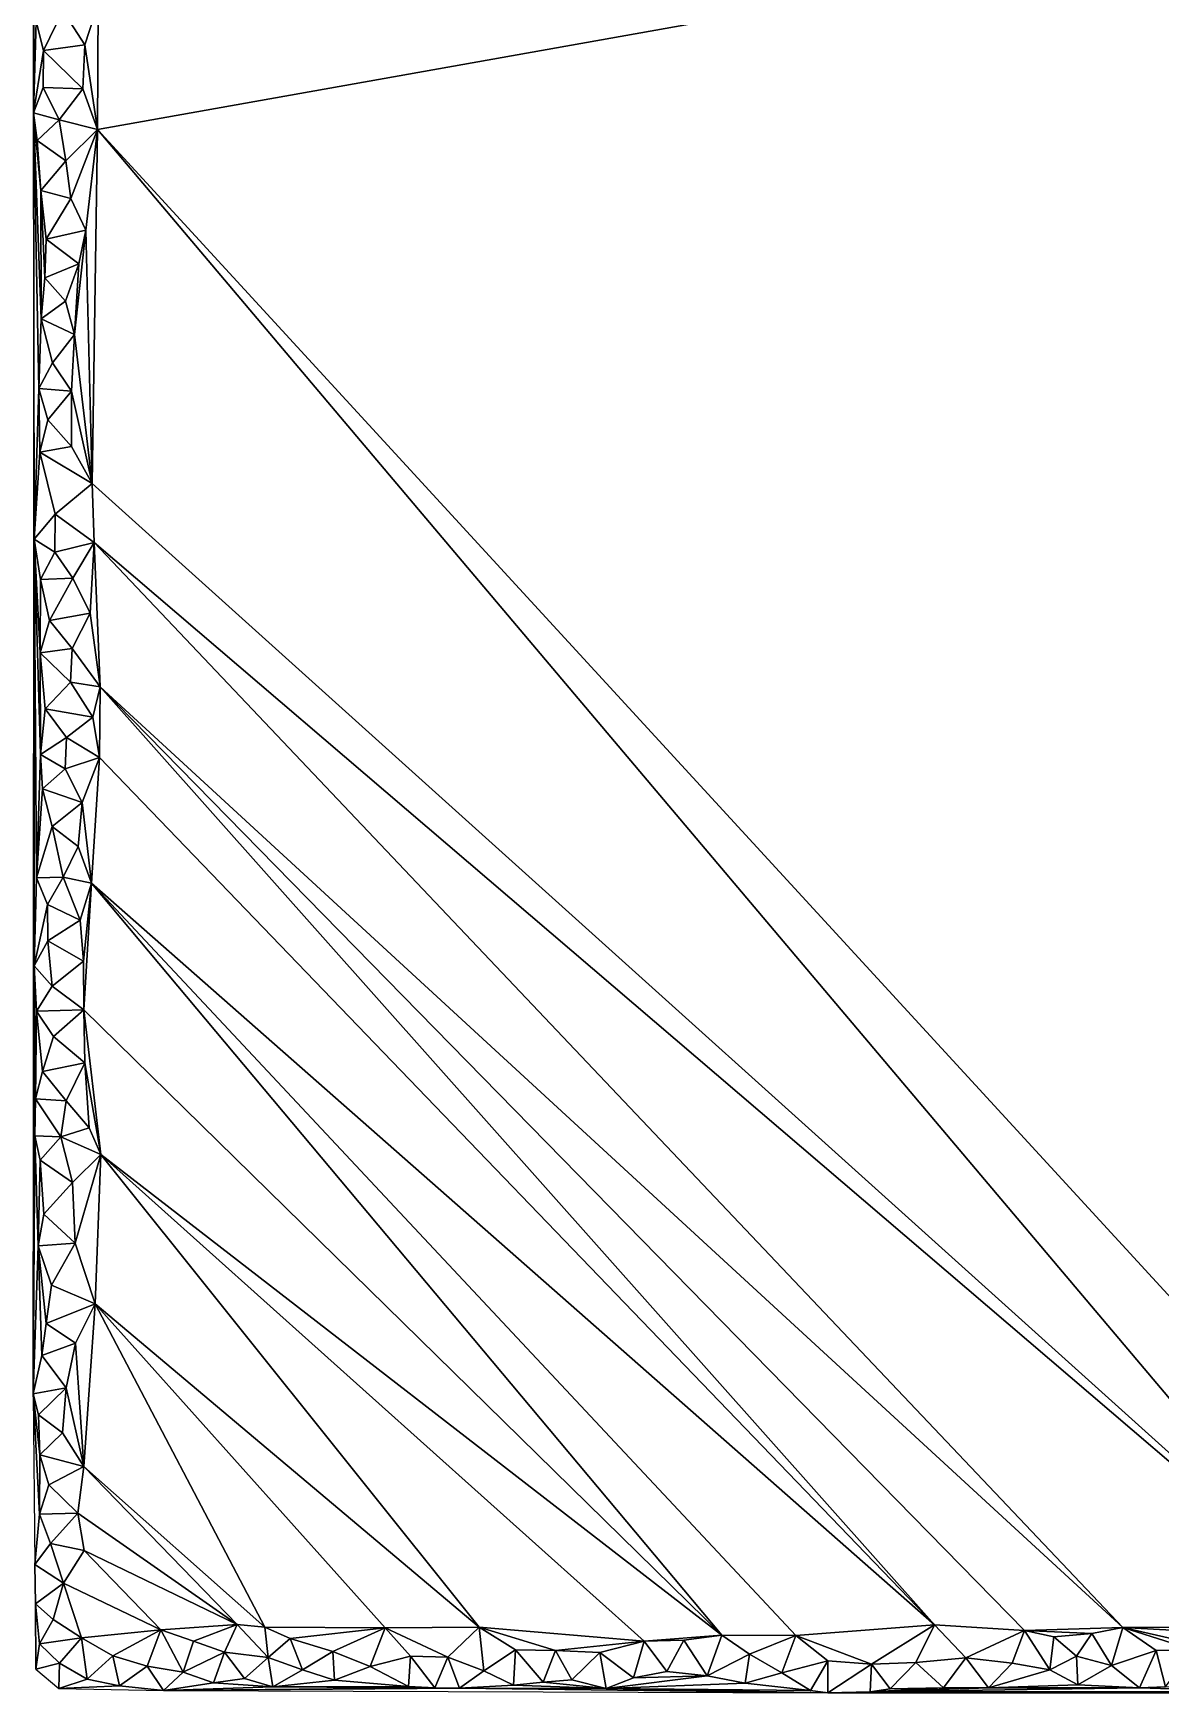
# Model space of a CAD drawing. Header units: metres. Extents: x 2.34 to 9.72, y -0.05 to 6.02.
# Drawn here: x 2.337 to 4.119, y -0.051 to 2.571 of the extents above; entities that cross this region are included whole.
import ezdxf

# ---------------------------------------------------------------- set-up
doc = ezdxf.new("R2010")
doc.units = ezdxf.units.M

msp = doc.modelspace()

# ---------------------------------------------------------------- linework, layer by layer
at = {"layer": '1019', "color": 19}
msp.add_3dface([(2.3841, 1.2374), (2.3592, 1.1939), (2.4112, 1.1695)], dxfattribs=at)
at = {"layer": '1020', "color": 20}
msp.add_3dface([(2.3382, 1.0974), (2.3669, 1.065), (2.3599, 1.1367)], dxfattribs=at)
at = {"layer": '1021', "color": 21}
msp.add_3dface([(2.3592, 1.1939), (2.3599, 1.1367), (2.4112, 1.1695)], dxfattribs=at)
at = {"layer": '1022', "color": 22}
msp.add_3dface([(2.3367, 0.4212), (2.3886, 0.4303), (2.3503, 0.4817)], dxfattribs=at)
at = {"layer": '1023', "color": 23}
msp.add_3dface([(2.3444, 0.655), (2.3503, 0.4817), (2.3572, 0.5322)], dxfattribs=at)
at = {"layer": '1024', "color": 24}
msp.add_3dface([(2.3392, 0.8285), (2.3475, 0.79), (2.3803, 0.827)], dxfattribs=at)
at = {"layer": '1025', "color": 25}
msp.add_3dface([(2.3444, 0.655), (2.3533, 0.7047), (2.3475, 0.79)], dxfattribs=at)
at = {"layer": '1026', "color": 26}
msp.add_3dface([(2.3382, 1.0974), (2.3419, 1.0253), (2.3669, 1.065)], dxfattribs=at)
at = {"layer": '1027', "color": 27}
msp.add_3dface([(2.3404, 0.8872), (2.3515, 0.9304), (2.3419, 1.0253)], dxfattribs=at)
at = {"layer": '1028', "color": 28}
msp.add_3dface([(2.3404, 0.8872), (2.3803, 0.827), (2.3889, 0.8838)], dxfattribs=at)
at = {"layer": '1029', "color": 29}
msp.add_3dface([(2.9714, -0.0435), (2.933, 0.0068), (2.9298, -0.0413)], dxfattribs=at)
at = {"layer": '1030', "color": 30}
msp.add_3dface([(2.9922, 0.0049), (2.8932, 0.0516), (2.933, 0.0068)], dxfattribs=at)
at = {"layer": '1031', "color": 31}
msp.add_3dface([(2.5424, -0.0477), (2.6219, -0.0357), (2.5736, -0.0187)], dxfattribs=at)
at = {"layer": '1032', "color": 32}
msp.add_3dface([(2.7155, -0.0416), (2.6707, -0.0286), (2.6219, -0.0357)], dxfattribs=at)
at = {"layer": '1033', "color": 33}
msp.add_3dface([(2.7155, -0.0416), (2.9298, -0.0413), (2.8127, -0.0313)], dxfattribs=at)
at = {"layer": '1034', "color": 34}
msp.add_3dface([(3.1882, -0.0309), (3.2322, 0.0124), (3.1622, 0.0158)], dxfattribs=at)
at = {"layer": '1035', "color": 35}
msp.add_3dface([(3.099, 0.0168), (3.1622, 0.0158), (3.0413, 0.0526)], dxfattribs=at)
at = {"layer": '1036', "color": 36}
msp.add_3dface([(2.9922, 0.0049), (3.0413, 0.0526), (2.8932, 0.0516)], dxfattribs=at)
at = {"layer": '1037', "color": 37}
msp.add_3dface([(3.2322, 0.0124), (3.3023, 0.0303), (3.1622, 0.0158)], dxfattribs=at)
at = {"layer": '1038', "color": 38}
msp.add_3dface([(3.3381, -0.0174), (3.3652, 0.0319), (3.3023, 0.0303)], dxfattribs=at)
at = {"layer": '1039', "color": 39}
msp.add_3dface([(2.4161, 1.1047), (2.4112, 1.1695), (2.3599, 1.1367)], dxfattribs=at)
at = {"layer": '1040', "color": 40}
msp.add_3dface([(2.4168, 1.0275), (2.3669, 1.065), (2.3419, 1.0253)], dxfattribs=at)
at = {"layer": '1041', "color": 41}
msp.add_3dface([(2.4161, 1.1047), (2.3599, 1.1367), (2.3669, 1.065)], dxfattribs=at)
at = {"layer": '1042', "color": 42}
msp.add_3dface([(2.4435, 0.7989), (3.0413, 0.0526), (3.3023, 0.0303)], dxfattribs=at)
at = {"layer": '1043', "color": 43}
msp.add_3dface([(2.4168, 1.0275), (2.369, 0.9855), (2.4184, 0.9437)], dxfattribs=at)
at = {"layer": '1044', "color": 44}
msp.add_3dface([(2.4435, 0.7989), (2.4184, 0.9437), (2.4253, 0.8413)], dxfattribs=at)
at = {"layer": '108', "color": 108}
msp.add_3dface([(2.4385, 2.4184), (2.4393, 2.6169), (2.4181, 2.552)], dxfattribs=at)
at = {"layer": '1085', "color": 85}
msp.add_3dface([(2.3367, 0.4212), (2.3449, 0.3879), (2.3886, 0.4303)], dxfattribs=at)
at = {"layer": '1086', "color": 86}
msp.add_3dface([(2.3503, 0.4817), (2.3886, 0.4303), (2.4034, 0.5012)], dxfattribs=at)
at = {"layer": '1087', "color": 87}
msp.add_3dface([(2.3444, 0.655), (2.3572, 0.5322), (2.3658, 0.5928)], dxfattribs=at)
at = {"layer": '1088', "color": 88}
msp.add_3dface([(2.3503, 0.4817), (2.4034, 0.5012), (2.3572, 0.5322)], dxfattribs=at)
at = {"layer": '1089', "color": 89}
msp.add_3dface([(2.3475, 0.79), (2.3988, 0.7551), (2.3803, 0.827)], dxfattribs=at)
at = {"layer": '1090', "color": 90}
msp.add_3dface([(2.3444, 0.655), (2.4032, 0.6588), (2.3533, 0.7047)], dxfattribs=at)
at = {"layer": '1091', "color": 91}
msp.add_3dface([(2.3475, 0.79), (2.3533, 0.7047), (2.3988, 0.7551)], dxfattribs=at)
at = {"layer": '1092', "color": 92}
msp.add_3dface([(2.3404, 0.8872), (2.3889, 0.8838), (2.3515, 0.9304)], dxfattribs=at)
at = {"layer": '1093', "color": 93}
msp.add_3dface([(2.3419, 1.0253), (2.3515, 0.9304), (2.369, 0.9855)], dxfattribs=at)
at = {"layer": '1094', "color": 94}
msp.add_3dface([(2.3803, 0.827), (2.4253, 0.8413), (2.3889, 0.8838)], dxfattribs=at)
at = {"layer": '1095', "color": 95}
msp.add_3dface([(2.933, 0.0068), (2.8694, -0.0099), (2.9298, -0.0413)], dxfattribs=at)
at = {"layer": '1096', "color": 96}
msp.add_3dface([(2.933, 0.0068), (2.8932, 0.0516), (2.8694, -0.0099)], dxfattribs=at)
at = {"layer": '1097', "color": 97}
msp.add_3dface([(2.5424, -0.0477), (2.5736, -0.0187), (2.5167, -0.0091)], dxfattribs=at)
at = {"layer": '1098', "color": 98}
msp.add_3dface([(2.6219, -0.0357), (2.639, 0.013), (2.5736, -0.0187)], dxfattribs=at)
at = {"layer": '1099', "color": 99}
msp.add_3dface([(2.7155, -0.0416), (2.7083, 0.0045), (2.6707, -0.0286)], dxfattribs=at)
at = {"layer": '110', "color": 110}
msp.add_3dface([(2.4385, 2.4184), (2.43, 1.8592), (4.4366, 0.0542)], dxfattribs=at)
at = {"layer": '1100', "color": 100}
msp.add_3dface([(2.6219, -0.0357), (2.6707, -0.0286), (2.639, 0.013)], dxfattribs=at)
at = {"layer": '1101', "color": 101}
msp.add_3dface([(2.7155, -0.0416), (2.8127, -0.0313), (2.7621, -0.0148)], dxfattribs=at)
at = {"layer": '1102', "color": 102}
msp.add_3dface([(2.9298, -0.0413), (2.8694, -0.0099), (2.8127, -0.0313)], dxfattribs=at)
at = {"layer": '1103', "color": 103}
msp.add_3dface([(3.1622, 0.0158), (3.3023, 0.0303), (3.0413, 0.0526)], dxfattribs=at)
at = {"layer": '1104', "color": 104}
msp.add_3dface([(3.0413, 0.0526), (2.4346, 0.5631), (2.8932, 0.0516)], dxfattribs=at)
at = {"layer": '1105', "color": 105}
msp.add_3dface([(2.4168, 1.0275), (2.3419, 1.0253), (2.369, 0.9855)], dxfattribs=at)
at = {"layer": '1106', "color": 106}
msp.add_3dface([(2.4435, 0.7989), (2.4346, 0.5631), (3.0413, 0.0526)], dxfattribs=at)
at = {"layer": '1107', "color": 107}
msp.add_3dface([(2.4184, 0.9437), (2.369, 0.9855), (2.3515, 0.9304)], dxfattribs=at)
at = {"layer": '1108', "color": 108}
msp.add_3dface([(2.4435, 0.7989), (2.4253, 0.8413), (2.3803, 0.827)], dxfattribs=at)
at = {"layer": '1109', "color": 109}
msp.add_3dface([(2.4184, 0.9437), (2.3889, 0.8838), (2.4253, 0.8413)], dxfattribs=at)
at = {"layer": '1148', "color": 148}
msp.add_3dface([(2.3367, 0.4212), (2.3473, 0.3245), (2.3449, 0.3879)], dxfattribs=at)
at = {"layer": '1149', "color": 149}
msp.add_3dface([(2.3886, 0.4303), (2.3449, 0.3879), (2.383, 0.3594)], dxfattribs=at)
at = {"layer": '1150', "color": 150}
msp.add_3dface([(2.3886, 0.4303), (2.4168, 0.3064), (2.4034, 0.5012)], dxfattribs=at)
at = {"layer": '1151', "color": 151}
msp.add_3dface([(2.3444, 0.655), (2.3658, 0.5928), (2.4032, 0.6588)], dxfattribs=at)
at = {"layer": '1152', "color": 152}
msp.add_3dface([(2.3572, 0.5322), (2.4346, 0.5631), (2.3658, 0.5928)], dxfattribs=at)
at = {"layer": '1153', "color": 153}
msp.add_3dface([(2.3572, 0.5322), (2.4034, 0.5012), (2.4346, 0.5631)], dxfattribs=at)
at = {"layer": '1154', "color": 154}
msp.add_3dface([(2.3803, 0.827), (2.3988, 0.7551), (2.4435, 0.7989)], dxfattribs=at)
at = {"layer": '1155', "color": 155}
msp.add_3dface([(2.3533, 0.7047), (2.4032, 0.6588), (2.3988, 0.7551)], dxfattribs=at)
at = {"layer": '1156', "color": 156}
msp.add_3dface([(2.3515, 0.9304), (2.3889, 0.8838), (2.4184, 0.9437)], dxfattribs=at)
at = {"layer": '1157', "color": 157}
msp.add_3dface([(2.8932, 0.0516), (2.8104, 0.0139), (2.8694, -0.0099)], dxfattribs=at)
at = {"layer": '1158', "color": 158}
msp.add_3dface([(2.5424, -0.0477), (2.5167, -0.0091), (2.4729, -0.0403)], dxfattribs=at)
at = {"layer": '1159', "color": 159}
msp.add_3dface([(2.5736, -0.0187), (2.5382, 0.0482), (2.5167, -0.0091)], dxfattribs=at)
at = {"layer": '1160', "color": 160}
msp.add_3dface([(2.5736, -0.0187), (2.639, 0.013), (2.5901, 0.0301)], dxfattribs=at)
at = {"layer": '1161', "color": 161}
msp.add_3dface([(2.7155, -0.0416), (2.7621, -0.0148), (2.7083, 0.0045)], dxfattribs=at)
at = {"layer": '1162', "color": 162}
msp.add_3dface([(2.6707, -0.0286), (2.7083, 0.0045), (2.639, 0.013)], dxfattribs=at)
at = {"layer": '1163', "color": 163}
msp.add_3dface([(2.8127, -0.0313), (2.8104, 0.0139), (2.7621, -0.0148)], dxfattribs=at)
at = {"layer": '1164', "color": 164}
msp.add_3dface([(2.8127, -0.0313), (2.8694, -0.0099), (2.8104, 0.0139)], dxfattribs=at)
at = {"layer": '1165', "color": 165}
msp.add_3dface([(2.8932, 0.0516), (2.4346, 0.5631), (2.7027, 0.0525)], dxfattribs=at)
at = {"layer": '1166', "color": 166}
msp.add_3dface([(2.4435, 0.7989), (2.4032, 0.6588), (2.4346, 0.5631)], dxfattribs=at)
at = {"layer": '1186', "color": 186}
msp.add_3dface([(2.3384, 3.9743), (2.3382, 4.4686), (2.3374, 2.4449)], dxfattribs=at)
at = {"layer": '1212', "color": 212}
msp.add_3dface([(2.3367, 0.4212), (2.3465, 0.2307), (2.3473, 0.3245)], dxfattribs=at)
at = {"layer": '1213', "color": 213}
msp.add_3dface([(2.3449, 0.3879), (2.3473, 0.3245), (2.383, 0.3594)], dxfattribs=at)
at = {"layer": '1214', "color": 214}
msp.add_3dface([(2.3886, 0.4303), (2.383, 0.3594), (2.4168, 0.3064)], dxfattribs=at)
at = {"layer": '1215', "color": 215}
msp.add_3dface([(2.4034, 0.5012), (2.4168, 0.3064), (2.4346, 0.5631)], dxfattribs=at)
at = {"layer": '1216', "color": 216}
msp.add_3dface([(2.3658, 0.5928), (2.4346, 0.5631), (2.4032, 0.6588)], dxfattribs=at)
at = {"layer": '1217', "color": 217}
msp.add_3dface([(2.3988, 0.7551), (2.4032, 0.6588), (2.4435, 0.7989)], dxfattribs=at)
at = {"layer": '1218', "color": 218}
msp.add_3dface([(2.8932, 0.0516), (2.7429, 0.0344), (2.8104, 0.0139)], dxfattribs=at)
at = {"layer": '1219', "color": 219}
msp.add_3dface([(2.5424, -0.0477), (2.4729, -0.0403), (2.377, -0.0446)], dxfattribs=at)
at = {"layer": '1220', "color": 220}
msp.add_3dface([(2.5167, -0.0091), (2.4626, 0.0072), (2.4729, -0.0403)], dxfattribs=at)
at = {"layer": '1221', "color": 221}
msp.add_3dface([(2.5736, -0.0187), (2.5901, 0.0301), (2.5382, 0.0482)], dxfattribs=at)
at = {"layer": '1222', "color": 222}
msp.add_3dface([(2.5167, -0.0091), (2.5382, 0.0482), (2.4626, 0.0072)], dxfattribs=at)
at = {"layer": '1223', "color": 223}
msp.add_3dface([(2.639, 0.013), (2.6589, 0.0565), (2.5901, 0.0301)], dxfattribs=at)
at = {"layer": '1224', "color": 224}
msp.add_3dface([(2.7083, 0.0045), (2.7621, -0.0148), (2.7429, 0.0344)], dxfattribs=at)
at = {"layer": '1225', "color": 225}
msp.add_3dface([(2.7083, 0.0045), (2.6589, 0.0565), (2.639, 0.013)], dxfattribs=at)
at = {"layer": '1226', "color": 226}
msp.add_3dface([(2.7621, -0.0148), (2.8104, 0.0139), (2.7429, 0.0344)], dxfattribs=at)
at = {"layer": '1227', "color": 227}
msp.add_3dface([(2.8932, 0.0516), (2.7027, 0.0525), (2.7429, 0.0344)], dxfattribs=at)
at = {"layer": '1228', "color": 228}
msp.add_3dface([(2.4346, 0.5631), (2.4168, 0.3064), (2.7027, 0.0525)], dxfattribs=at)
at = {"layer": '1286', "color": 36}
msp.add_3dface([(2.3367, 0.4212), (2.3392, 0.1512), (2.3465, 0.2307)], dxfattribs=at)
at = {"layer": '1287', "color": 37}
msp.add_3dface([(2.3473, 0.3245), (2.3465, 0.2307), (2.3616, 0.277)], dxfattribs=at)
at = {"layer": '1288', "color": 38}
msp.add_3dface([(2.3473, 0.3245), (2.4168, 0.3064), (2.383, 0.3594)], dxfattribs=at)
at = {"layer": '1289', "color": 39}
msp.add_3dface([(2.4729, -0.0403), (2.4222, -0.0295), (2.377, -0.0446)], dxfattribs=at)
at = {"layer": '1290', "color": 40}
msp.add_3dface([(2.4729, -0.0403), (2.4626, 0.0072), (2.4222, -0.0295)], dxfattribs=at)
at = {"layer": '1291', "color": 41}
msp.add_3dface([(2.5382, 0.0482), (2.5901, 0.0301), (2.6589, 0.0565)], dxfattribs=at)
at = {"layer": '1292', "color": 42}
msp.add_3dface([(2.5382, 0.0482), (2.4129, 0.0356), (2.4626, 0.0072)], dxfattribs=at)
at = {"layer": '1293', "color": 43}
msp.add_3dface([(2.7083, 0.0045), (2.7429, 0.0344), (2.7027, 0.0525)], dxfattribs=at)
at = {"layer": '1294', "color": 44}
msp.add_3dface([(2.7083, 0.0045), (2.7027, 0.0525), (2.6589, 0.0565)], dxfattribs=at)
at = {"layer": '1295', "color": 45}
msp.add_3dface([(2.7027, 0.0525), (2.4168, 0.3064), (2.6589, 0.0565)], dxfattribs=at)
at = {"layer": '1367', "color": 117}
msp.add_3dface([(2.3465, 0.2307), (2.3392, 0.1512), (2.3643, 0.1847)], dxfattribs=at)
at = {"layer": '1368', "color": 118}
msp.add_3dface([(2.3473, 0.3245), (2.3616, 0.277), (2.4168, 0.3064)], dxfattribs=at)
at = {"layer": '1369', "color": 119}
msp.add_3dface([(2.3465, 0.2307), (2.4073, 0.2325), (2.3616, 0.277)], dxfattribs=at)
at = {"layer": '1370', "color": 120}
msp.add_3dface([(2.377, -0.0446), (2.4222, -0.0295), (2.3785, -0.0046)], dxfattribs=at)
at = {"layer": '1371', "color": 121}
msp.add_3dface([(2.4626, 0.0072), (2.4129, 0.0356), (2.4222, -0.0295)], dxfattribs=at)
at = {"layer": '1372', "color": 122}
msp.add_3dface([(2.5382, 0.0482), (2.6589, 0.0565), (2.4172, 0.1733)], dxfattribs=at)
at = {"layer": '1373', "color": 123}
msp.add_3dface([(2.5382, 0.0482), (2.3848, 0.1219), (2.4129, 0.0356)], dxfattribs=at)
at = {"layer": '1374', "color": 124}
msp.add_3dface([(2.4168, 0.3064), (2.4073, 0.2325), (2.6589, 0.0565)], dxfattribs=at)
at = {"layer": '144', "color": 144}
msp.add_3dface([(2.4385, 2.4184), (2.4181, 2.552), (2.4151, 2.4826)], dxfattribs=at)
at = {"layer": '145', "color": 145}
msp.add_3dface([(2.4393, 2.6169), (2.3837, 2.6059), (2.4181, 2.552)], dxfattribs=at)
at = {"layer": '1453', "color": 203}
msp.add_3dface([(2.3465, 0.2307), (2.3643, 0.1847), (2.4073, 0.2325)], dxfattribs=at)
at = {"layer": '1454', "color": 204}
msp.add_3dface([(2.3392, 0.1512), (2.3848, 0.1219), (2.3643, 0.1847)], dxfattribs=at)
at = {"layer": '1455', "color": 205}
msp.add_3dface([(2.3616, 0.277), (2.4073, 0.2325), (2.4168, 0.3064)], dxfattribs=at)
at = {"layer": '1456', "color": 206}
msp.add_3dface([(2.377, -0.0446), (2.3785, -0.0046), (2.341, -0.0138)], dxfattribs=at)
at = {"layer": '1457', "color": 207}
msp.add_3dface([(2.4222, -0.0295), (2.4129, 0.0356), (2.3785, -0.0046)], dxfattribs=at)
at = {"layer": '1458', "color": 208}
msp.add_3dface([(2.5382, 0.0482), (2.4172, 0.1733), (2.3848, 0.1219)], dxfattribs=at)
at = {"layer": '1459', "color": 209}
msp.add_3dface([(2.6589, 0.0565), (2.4073, 0.2325), (2.4172, 0.1733)], dxfattribs=at)
at = {"layer": '1460', "color": 210}
msp.add_3dface([(2.4129, 0.0356), (2.3848, 0.1219), (2.3685, 0.0643)], dxfattribs=at)
at = {"layer": '148', "color": 148}
msp.add_3dface([(2.4385, 2.4184), (2.42, 2.2594), (2.43, 1.8592)], dxfattribs=at)
at = {"layer": '149', "color": 149}
msp.add_3dface([(4.4366, 0.0542), (2.43, 1.8592), (2.4331, 1.7662)], dxfattribs=at)
at = {"layer": '1535', "color": 35}
msp.add_3dface([(2.3643, 0.1847), (2.4172, 0.1733), (2.4073, 0.2325)], dxfattribs=at)
at = {"layer": '1536', "color": 36}
msp.add_3dface([(2.3392, 0.1512), (2.3402, 0.0893), (2.3848, 0.1219)], dxfattribs=at)
at = {"layer": '1537', "color": 37}
msp.add_3dface([(2.3643, 0.1847), (2.3848, 0.1219), (2.4172, 0.1733)], dxfattribs=at)
at = {"layer": '1538', "color": 38}
msp.add_3dface([(2.3785, -0.0046), (2.3465, 0.026), (2.341, -0.0138)], dxfattribs=at)
at = {"layer": '1539', "color": 39}
msp.add_3dface([(2.3785, -0.0046), (2.4129, 0.0356), (2.3465, 0.026)], dxfattribs=at)
at = {"layer": '1540', "color": 40}
msp.add_3dface([(2.4129, 0.0356), (2.3685, 0.0643), (2.3465, 0.026)], dxfattribs=at)
at = {"layer": '1541', "color": 41}
msp.add_3dface([(2.3848, 0.1219), (2.3402, 0.0893), (2.3685, 0.0643)], dxfattribs=at)
at = {"layer": '1608', "color": 108}
msp.add_3dface([(2.341, -0.0138), (2.3465, 0.026), (2.3402, 0.0893)], dxfattribs=at)
at = {"layer": '1609', "color": 109}
msp.add_3dface([(2.3685, 0.0643), (2.3402, 0.0893), (2.3465, 0.026)], dxfattribs=at)
at = {"layer": '161', "color": 161}
msp.add_3dface([(7.0339, -0.0513), (4.2843, -0.0496), (3.5926, -0.0513)], dxfattribs=at)
at = {"layer": '1668', "color": 168}
msp.add_3dface([(2.341, -0.0138), (2.3402, 0.0893), (2.3392, 0.1512)], dxfattribs=at)
at = {"layer": '189', "color": 189}
msp.add_3dface([(2.4385, 2.4184), (2.4151, 2.4826), (2.3777, 2.4337)], dxfattribs=at)
at = {"layer": '190', "color": 190}
msp.add_3dface([(2.4181, 2.552), (2.3532, 2.5434), (2.4151, 2.4826)], dxfattribs=at)
at = {"layer": '192', "color": 192}
msp.add_3dface([(2.4181, 2.552), (2.3837, 2.6059), (2.3532, 2.5434)], dxfattribs=at)
at = {"layer": '197', "color": 197}
msp.add_3dface([(2.4385, 2.4184), (2.3961, 2.3093), (2.42, 2.2594)], dxfattribs=at)
at = {"layer": '198', "color": 198}
msp.add_3dface([(2.43, 1.8592), (2.42, 2.2594), (2.4019, 2.0947)], dxfattribs=at)
at = {"layer": '199', "color": 199}
msp.add_3dface([(4.4366, 0.0542), (2.4331, 1.7662), (4.0589, 0.052)], dxfattribs=at)
at = {"layer": '200', "color": 200}
msp.add_3dface([(2.43, 1.8592), (2.3713, 1.8108), (2.4331, 1.7662)], dxfattribs=at)
at = {"layer": '207', "color": 207}
msp.add_3dface([(4.2843, -0.0496), (3.6597, -0.0499), (3.5926, -0.0513)], dxfattribs=at)
at = {"layer": '246', "color": 246}
msp.add_3dface([(2.4385, 2.4184), (2.3777, 2.4337), (2.3884, 2.3687)], dxfattribs=at)
at = {"layer": '247', "color": 247}
msp.add_3dface([(2.4151, 2.4826), (2.3526, 2.4849), (2.3777, 2.4337)], dxfattribs=at)
at = {"layer": '248', "color": 248}
msp.add_3dface([(2.4151, 2.4826), (2.3532, 2.5434), (2.3526, 2.4849)], dxfattribs=at)
at = {"layer": '250', "color": 0}
msp.add_3dface([(2.3837, 2.6059), (2.3412, 2.5891), (2.3532, 2.5434)], dxfattribs=at)
at = {"layer": '256', "color": 6}
msp.add_3dface([(2.4385, 2.4184), (2.3884, 2.3687), (2.3961, 2.3093)], dxfattribs=at)
at = {"layer": '257', "color": 7}
msp.add_3dface([(2.42, 2.2594), (2.3961, 2.3093), (2.3574, 2.245)], dxfattribs=at)
at = {"layer": '258', "color": 8}
msp.add_3dface([(2.43, 1.8592), (2.4019, 2.0947), (2.3975, 2.005)], dxfattribs=at)
at = {"layer": '259', "color": 9}
msp.add_3dface([(2.42, 2.2594), (2.4088, 2.206), (2.4019, 2.0947)], dxfattribs=at)
at = {"layer": '260', "color": 10}
msp.add_3dface([(4.4366, 0.0542), (4.0589, 0.052), (4.3403, 0.0365)], dxfattribs=at)
at = {"layer": '261', "color": 11}
msp.add_3dface([(2.4331, 1.7662), (2.4427, 1.5379), (4.0589, 0.052)], dxfattribs=at)
at = {"layer": '262', "color": 12}
msp.add_3dface([(2.43, 1.8592), (2.347, 1.9088), (2.3713, 1.8108)], dxfattribs=at)
at = {"layer": '263', "color": 13}
msp.add_3dface([(2.4331, 1.7662), (2.3713, 1.8108), (2.3709, 1.7505)], dxfattribs=at)
at = {"layer": '267', "color": 17}
msp.add_3dface([(4.2843, -0.0496), (4.085, -0.0436), (3.6597, -0.0499)], dxfattribs=at)
at = {"layer": '268', "color": 18}
msp.add_3dface([(3.5926, -0.0513), (3.6597, -0.0499), (3.6614, -0.0063)], dxfattribs=at)
at = {"layer": '322', "color": 72}
msp.add_3dface([(2.3777, 2.4337), (2.3432, 2.4008), (2.3884, 2.3687)], dxfattribs=at)
at = {"layer": '323', "color": 73}
msp.add_3dface([(2.3777, 2.4337), (2.3526, 2.4849), (2.3374, 2.4449)], dxfattribs=at)
at = {"layer": '324', "color": 74}
msp.add_3dface([(2.3532, 2.5434), (2.3374, 2.4449), (2.3526, 2.4849)], dxfattribs=at)
at = {"layer": '326', "color": 76}
msp.add_3dface([(2.3532, 2.5434), (2.3412, 2.5891), (2.3374, 2.4449)], dxfattribs=at)
at = {"layer": '333', "color": 83}
msp.add_3dface([(2.3961, 2.3093), (2.3884, 2.3687), (2.3488, 2.3222)], dxfattribs=at)
at = {"layer": '334', "color": 84}
msp.add_3dface([(2.42, 2.2594), (2.3574, 2.245), (2.4088, 2.206)], dxfattribs=at)
at = {"layer": '335', "color": 85}
msp.add_3dface([(2.3961, 2.3093), (2.3488, 2.3222), (2.3574, 2.245)], dxfattribs=at)
at = {"layer": '336', "color": 86}
msp.add_3dface([(2.43, 1.8592), (2.3975, 2.005), (2.3971, 1.9176)], dxfattribs=at)
at = {"layer": '337', "color": 87}
msp.add_3dface([(2.4019, 2.0947), (2.367, 2.05), (2.3975, 2.005)], dxfattribs=at)
at = {"layer": '338', "color": 88}
msp.add_3dface([(2.4019, 2.0947), (2.4088, 2.206), (2.3879, 2.1474)], dxfattribs=at)
at = {"layer": '339', "color": 89}
msp.add_3dface([(4.0589, 0.052), (4.2186, 0.0157), (4.3403, 0.0365)], dxfattribs=at)
at = {"layer": '340', "color": 90}
msp.add_3dface([(2.4331, 1.7662), (2.4266, 1.6541), (2.4427, 1.5379)], dxfattribs=at)
at = {"layer": '341', "color": 91}
msp.add_3dface([(4.0589, 0.052), (2.4427, 1.5379), (3.9035, 0.0469)], dxfattribs=at)
at = {"layer": '342', "color": 92}
msp.add_3dface([(2.43, 1.8592), (2.3971, 1.9176), (2.347, 1.9088)], dxfattribs=at)
at = {"layer": '343', "color": 93}
msp.add_3dface([(2.3713, 1.8108), (2.347, 1.9088), (2.3385, 1.7713)], dxfattribs=at)
at = {"layer": '344', "color": 94}
msp.add_3dface([(2.4331, 1.7662), (2.3709, 1.7505), (2.3994, 1.7094)], dxfattribs=at)
at = {"layer": '345', "color": 95}
msp.add_3dface([(2.3713, 1.8108), (2.3385, 1.7713), (2.3709, 1.7505)], dxfattribs=at)
at = {"layer": '349', "color": 99}
msp.add_3dface([(4.2843, -0.0496), (4.1261, -0.0418), (4.085, -0.0436)], dxfattribs=at)
at = {"layer": '350', "color": 100}
msp.add_3dface([(3.6597, -0.0499), (4.085, -0.0436), (3.8464, -0.0435)], dxfattribs=at)
at = {"layer": '351', "color": 101}
msp.add_3dface([(3.5926, -0.0513), (3.6614, -0.0063), (3.5928, -0.0008)], dxfattribs=at)
at = {"layer": '352', "color": 102}
msp.add_3dface([(3.6597, -0.0499), (3.691, -0.0449), (3.6614, -0.0063)], dxfattribs=at)
at = {"layer": '403', "color": 153}
msp.add_3dface([(2.3777, 2.4337), (2.3374, 2.4449), (2.3432, 2.4008)], dxfattribs=at)
at = {"layer": '404', "color": 154}
msp.add_3dface([(2.3884, 2.3687), (2.3432, 2.4008), (2.3488, 2.3222)], dxfattribs=at)
at = {"layer": '406', "color": 156}
msp.add_3dface([(2.3412, 2.5891), (2.3396, 2.9128), (2.3374, 2.4449)], dxfattribs=at)
at = {"layer": '412', "color": 162}
msp.add_3dface([(2.3574, 2.245), (2.3552, 2.1841), (2.4088, 2.206)], dxfattribs=at)
at = {"layer": '413', "color": 163}
msp.add_3dface([(2.3574, 2.245), (2.3488, 2.3222), (2.3552, 2.1841)], dxfattribs=at)
at = {"layer": '414', "color": 164}
msp.add_3dface([(2.3975, 2.005), (2.3596, 1.9597), (2.3971, 1.9176)], dxfattribs=at)
at = {"layer": '415', "color": 165}
msp.add_3dface([(2.4019, 2.0947), (2.3493, 2.1195), (2.367, 2.05)], dxfattribs=at)
at = {"layer": '416', "color": 166}
msp.add_3dface([(2.3975, 2.005), (2.367, 2.05), (2.3457, 2.0092)], dxfattribs=at)
at = {"layer": '417', "color": 167}
msp.add_3dface([(2.4019, 2.0947), (2.3879, 2.1474), (2.3493, 2.1195)], dxfattribs=at)
at = {"layer": '418', "color": 168}
msp.add_3dface([(2.4088, 2.206), (2.3552, 2.1841), (2.3879, 2.1474)], dxfattribs=at)
at = {"layer": '419', "color": 169}
msp.add_3dface([(4.0589, 0.052), (4.1698, 0.0164), (4.2186, 0.0157)], dxfattribs=at)
at = {"layer": '421', "color": 171}
msp.add_3dface([(2.4331, 1.7662), (2.3994, 1.7094), (2.4266, 1.6541)], dxfattribs=at)
at = {"layer": '422', "color": 172}
msp.add_3dface([(2.4427, 1.5379), (2.4266, 1.6541), (2.3982, 1.5985)], dxfattribs=at)
at = {"layer": '423', "color": 173}
msp.add_3dface([(4.0589, 0.052), (3.9035, 0.0469), (4.0099, 0.0422)], dxfattribs=at)
at = {"layer": '424', "color": 174}
msp.add_3dface([(2.4427, 1.5379), (3.7614, 0.0561), (3.9035, 0.0469)], dxfattribs=at)
at = {"layer": '425', "color": 175}
msp.add_3dface([(2.347, 1.9088), (2.3971, 1.9176), (2.3596, 1.9597)], dxfattribs=at)
at = {"layer": '426', "color": 176}
msp.add_3dface([(2.347, 1.9088), (2.3457, 2.0092), (2.3385, 1.7713)], dxfattribs=at)
at = {"layer": '427', "color": 177}
msp.add_3dface([(2.3709, 1.7505), (2.3484, 1.7077), (2.3994, 1.7094)], dxfattribs=at)
at = {"layer": '428', "color": 178}
msp.add_3dface([(2.3709, 1.7505), (2.3385, 1.7713), (2.3484, 1.7077)], dxfattribs=at)
at = {"layer": '430', "color": 180}
msp.add_3dface([(4.085, -0.0436), (4.1261, -0.0418), (4.1116, 0.0156)], dxfattribs=at)
at = {"layer": '431', "color": 181}
msp.add_3dface([(3.6597, -0.0499), (3.8464, -0.0435), (3.7753, -0.0436)], dxfattribs=at)
at = {"layer": '432', "color": 182}
msp.add_3dface([(4.085, -0.0436), (3.9879, -0.0388), (3.8464, -0.0435)], dxfattribs=at)
at = {"layer": '433', "color": 183}
msp.add_3dface([(3.5926, -0.0513), (3.5928, -0.0008), (3.565, -0.0474)], dxfattribs=at)
at = {"layer": '434', "color": 184}
msp.add_3dface([(3.6614, -0.0063), (3.5419, 0.039), (3.5928, -0.0008)], dxfattribs=at)
at = {"layer": '435', "color": 185}
msp.add_3dface([(3.6597, -0.0499), (3.7753, -0.0436), (3.691, -0.0449)], dxfattribs=at)
at = {"layer": '436', "color": 186}
msp.add_3dface([(3.6614, -0.0063), (3.691, -0.0449), (3.7316, -0.0032)], dxfattribs=at)
at = {"layer": '489', "color": 239}
msp.add_3dface([(2.3432, 2.4008), (2.3374, 2.4449), (2.3488, 2.3222)], dxfattribs=at)
at = {"layer": '491', "color": 241}
msp.add_3dface([(2.3374, 2.4449), (2.3396, 2.9128), (2.3384, 3.9743)], dxfattribs=at)
at = {"layer": '492', "color": 242}
msp.add_3dface([(2.3488, 2.3222), (2.3493, 2.1195), (2.3552, 2.1841)], dxfattribs=at)
at = {"layer": '493', "color": 243}
msp.add_3dface([(2.3975, 2.005), (2.3457, 2.0092), (2.3596, 1.9597)], dxfattribs=at)
at = {"layer": '494', "color": 244}
msp.add_3dface([(2.367, 2.05), (2.3493, 2.1195), (2.3457, 2.0092)], dxfattribs=at)
at = {"layer": '495', "color": 245}
msp.add_3dface([(2.3879, 2.1474), (2.3552, 2.1841), (2.3493, 2.1195)], dxfattribs=at)
at = {"layer": '496', "color": 246}
msp.add_3dface([(4.0589, 0.052), (4.1116, 0.0156), (4.1698, 0.0164)], dxfattribs=at)
at = {"layer": '499', "color": 249}
msp.add_3dface([(2.4266, 1.6541), (2.3994, 1.7094), (2.3627, 1.6428)], dxfattribs=at)
at = {"layer": '500', "color": 0}
msp.add_3dface([(2.4427, 1.5379), (2.3982, 1.5985), (2.3959, 1.5451)], dxfattribs=at)
at = {"layer": '501', "color": 1}
msp.add_3dface([(2.4266, 1.6541), (2.3627, 1.6428), (2.3982, 1.5985)], dxfattribs=at)
at = {"layer": '502', "color": 2}
msp.add_3dface([(4.0589, 0.052), (4.0099, 0.0422), (4.041, -0.0083)], dxfattribs=at)
at = {"layer": '503', "color": 3}
msp.add_3dface([(3.9035, 0.0469), (3.9496, 0.0371), (4.0099, 0.0422)], dxfattribs=at)
at = {"layer": '504', "color": 4}
msp.add_3dface([(2.4427, 1.5379), (2.4413, 1.4261), (3.7614, 0.0561)], dxfattribs=at)
at = {"layer": '505', "color": 5}
msp.add_3dface([(3.9035, 0.0469), (3.7614, 0.0561), (3.8107, 0.0038)], dxfattribs=at)
at = {"layer": '506', "color": 6}
msp.add_3dface([(2.347, 1.9088), (2.3596, 1.9597), (2.3457, 2.0092)], dxfattribs=at)
at = {"layer": '507', "color": 7}
msp.add_3dface([(2.3385, 1.7713), (2.3457, 2.0092), (2.3374, 2.4449)], dxfattribs=at)
at = {"layer": '508', "color": 8}
msp.add_3dface([(2.3994, 1.7094), (2.3484, 1.7077), (2.3627, 1.6428)], dxfattribs=at)
at = {"layer": '509', "color": 9}
msp.add_3dface([(2.3385, 1.7713), (2.3475, 1.5915), (2.3484, 1.7077)], dxfattribs=at)
at = {"layer": '511', "color": 11}
msp.add_3dface([(4.085, -0.0436), (4.1116, 0.0156), (4.041, -0.0083)], dxfattribs=at)
at = {"layer": '512', "color": 12}
msp.add_3dface([(4.1261, -0.0418), (4.1698, 0.0164), (4.1116, 0.0156)], dxfattribs=at)
at = {"layer": '513', "color": 13}
msp.add_3dface([(3.8464, -0.0435), (3.8107, 0.0038), (3.7753, -0.0436)], dxfattribs=at)
at = {"layer": '514', "color": 14}
msp.add_3dface([(4.085, -0.0436), (4.041, -0.0083), (3.9879, -0.0388)], dxfattribs=at)
at = {"layer": '515', "color": 15}
msp.add_3dface([(3.8464, -0.0435), (3.9879, -0.0388), (3.9435, -0.0149)], dxfattribs=at)
at = {"layer": '516', "color": 16}
msp.add_3dface([(3.5926, -0.0513), (3.565, -0.0474), (3.2424, -0.0446)], dxfattribs=at)
at = {"layer": '517', "color": 17}
msp.add_3dface([(3.5928, -0.0008), (3.5201, -0.02), (3.565, -0.0474)], dxfattribs=at)
at = {"layer": '518', "color": 18}
msp.add_3dface([(3.6614, -0.0063), (3.7614, 0.0561), (3.5419, 0.039)], dxfattribs=at)
at = {"layer": '519', "color": 19}
msp.add_3dface([(3.5928, -0.0008), (3.5419, 0.039), (3.5201, -0.02)], dxfattribs=at)
at = {"layer": '520', "color": 20}
msp.add_3dface([(3.691, -0.0449), (3.7753, -0.0436), (3.7316, -0.0032)], dxfattribs=at)
at = {"layer": '521', "color": 21}
msp.add_3dface([(3.6614, -0.0063), (3.7316, -0.0032), (3.7614, 0.0561)], dxfattribs=at)
at = {"layer": '57', "color": 57}
msp.add_3dface([(7.072, 3.2428), (2.4385, 2.4184), (4.6119, 0.0537)], dxfattribs=at)
at = {"layer": '582', "color": 82}
msp.add_3dface([(2.3374, 2.4449), (2.3493, 2.1195), (2.3488, 2.3222)], dxfattribs=at)
at = {"layer": '584', "color": 84}
msp.add_3dface([(2.3493, 2.1195), (2.3374, 2.4449), (2.3457, 2.0092)], dxfattribs=at)
at = {"layer": '585', "color": 85}
msp.add_3dface([(4.0589, 0.052), (4.041, -0.0083), (4.1116, 0.0156)], dxfattribs=at)
at = {"layer": '588', "color": 88}
msp.add_3dface([(2.4427, 1.5379), (2.3959, 1.5451), (2.431, 1.49)], dxfattribs=at)
at = {"layer": '589', "color": 89}
msp.add_3dface([(2.3982, 1.5985), (2.3475, 1.5915), (2.3959, 1.5451)], dxfattribs=at)
at = {"layer": '590', "color": 90}
msp.add_3dface([(2.3982, 1.5985), (2.3627, 1.6428), (2.3475, 1.5915)], dxfattribs=at)
at = {"layer": '591', "color": 91}
msp.add_3dface([(4.0099, 0.0422), (3.9854, 0.0064), (4.041, -0.0083)], dxfattribs=at)
at = {"layer": '592', "color": 92}
msp.add_3dface([(3.9035, 0.0469), (3.9435, -0.0149), (3.9496, 0.0371)], dxfattribs=at)
at = {"layer": '593', "color": 93}
msp.add_3dface([(4.0099, 0.0422), (3.9496, 0.0371), (3.9854, 0.0064)], dxfattribs=at)
at = {"layer": '594', "color": 94}
msp.add_3dface([(2.4427, 1.5379), (2.431, 1.49), (2.4413, 1.4261)], dxfattribs=at)
at = {"layer": '595', "color": 95}
msp.add_3dface([(3.7614, 0.0561), (2.4413, 1.4261), (2.4288, 1.2278)], dxfattribs=at)
at = {"layer": '596', "color": 96}
msp.add_3dface([(3.9035, 0.0469), (3.8107, 0.0038), (3.8841, -0.0046)], dxfattribs=at)
at = {"layer": '597', "color": 97}
msp.add_3dface([(3.7614, 0.0561), (3.7316, -0.0032), (3.8107, 0.0038)], dxfattribs=at)
at = {"layer": '598', "color": 98}
msp.add_3dface([(2.3385, 1.7713), (2.3374, 2.4449), (2.3367, 0.4212)], dxfattribs=at)
at = {"layer": '599', "color": 99}
msp.add_3dface([(2.3484, 1.7077), (2.3475, 1.5915), (2.3627, 1.6428)], dxfattribs=at)
at = {"layer": '600', "color": 100}
msp.add_3dface([(2.3385, 1.7713), (2.3482, 1.4311), (2.3475, 1.5915)], dxfattribs=at)
at = {"layer": '601', "color": 101}
msp.add_3dface([(3.8464, -0.0435), (3.8841, -0.0046), (3.8107, 0.0038)], dxfattribs=at)
at = {"layer": '602', "color": 102}
msp.add_3dface([(3.7753, -0.0436), (3.8107, 0.0038), (3.7316, -0.0032)], dxfattribs=at)
at = {"layer": '603', "color": 103}
msp.add_3dface([(3.9879, -0.0388), (4.041, -0.0083), (3.9854, 0.0064)], dxfattribs=at)
at = {"layer": '604', "color": 104}
msp.add_3dface([(3.8464, -0.0435), (3.9435, -0.0149), (3.8841, -0.0046)], dxfattribs=at)
at = {"layer": '605', "color": 105}
msp.add_3dface([(3.9879, -0.0388), (3.9854, 0.0064), (3.9435, -0.0149)], dxfattribs=at)
at = {"layer": '606', "color": 106}
msp.add_3dface([(3.5926, -0.0513), (3.2424, -0.0446), (3.0104, -0.044)], dxfattribs=at)
at = {"layer": '607', "color": 107}
msp.add_3dface([(3.565, -0.0474), (3.4619, -0.036), (3.2424, -0.0446)], dxfattribs=at)
at = {"layer": '608', "color": 108}
msp.add_3dface([(3.565, -0.0474), (3.5201, -0.02), (3.4619, -0.036)], dxfattribs=at)
at = {"layer": '609', "color": 109}
msp.add_3dface([(3.5419, 0.039), (3.7614, 0.0561), (2.4288, 1.2278)], dxfattribs=at)
at = {"layer": '610', "color": 110}
msp.add_3dface([(3.5419, 0.039), (3.4689, 0.0096), (3.5201, -0.02)], dxfattribs=at)
at = {"layer": '677', "color": 177}
msp.add_3dface([(2.3959, 1.5451), (2.3556, 1.5033), (2.431, 1.49)], dxfattribs=at)
at = {"layer": '678', "color": 178}
msp.add_3dface([(2.3959, 1.5451), (2.3475, 1.5915), (2.3556, 1.5033)], dxfattribs=at)
at = {"layer": '679', "color": 179}
msp.add_3dface([(3.9035, 0.0469), (3.8841, -0.0046), (3.9435, -0.0149)], dxfattribs=at)
at = {"layer": '680', "color": 180}
msp.add_3dface([(3.9496, 0.0371), (3.9435, -0.0149), (3.9854, 0.0064)], dxfattribs=at)
at = {"layer": '681', "color": 181}
msp.add_3dface([(2.4413, 1.4261), (2.431, 1.49), (2.3892, 1.458)], dxfattribs=at)
at = {"layer": '682', "color": 182}
msp.add_3dface([(2.4413, 1.4261), (2.4141, 1.3553), (2.4288, 1.2278)], dxfattribs=at)
at = {"layer": '683', "color": 183}
msp.add_3dface([(2.3385, 1.7713), (2.3367, 0.4212), (2.3382, 1.0974)], dxfattribs=at)
at = {"layer": '684', "color": 184}
msp.add_3dface([(2.3385, 1.7713), (2.3422, 1.2361), (2.3482, 1.4311)], dxfattribs=at)
at = {"layer": '685', "color": 185}
msp.add_3dface([(2.3475, 1.5915), (2.3482, 1.4311), (2.3556, 1.5033)], dxfattribs=at)
at = {"layer": '686', "color": 186}
msp.add_3dface([(3.5926, -0.0513), (3.0104, -0.044), (2.5424, -0.0477)], dxfattribs=at)
at = {"layer": '687', "color": 187}
msp.add_3dface([(3.2424, -0.0446), (3.0957, -0.0394), (3.0104, -0.044)], dxfattribs=at)
at = {"layer": '688', "color": 188}
msp.add_3dface([(3.2424, -0.0446), (3.4619, -0.036), (3.4018, -0.0245)], dxfattribs=at)
at = {"layer": '689', "color": 189}
msp.add_3dface([(3.5201, -0.02), (3.4689, 0.0096), (3.4619, -0.036)], dxfattribs=at)
at = {"layer": '690', "color": 190}
msp.add_3dface([(3.5419, 0.039), (2.4288, 1.2278), (3.4251, 0.0396)], dxfattribs=at)
at = {"layer": '691', "color": 191}
msp.add_3dface([(3.5419, 0.039), (3.4251, 0.0396), (3.4689, 0.0096)], dxfattribs=at)
at = {"layer": '768', "color": 18}
msp.add_3dface([(2.431, 1.49), (2.3556, 1.5033), (2.3892, 1.458)], dxfattribs=at)
at = {"layer": '769', "color": 19}
msp.add_3dface([(2.4413, 1.4261), (2.3892, 1.458), (2.387, 1.4085)], dxfattribs=at)
at = {"layer": '770', "color": 20}
msp.add_3dface([(2.4413, 1.4261), (2.387, 1.4085), (2.4141, 1.3553)], dxfattribs=at)
at = {"layer": '771', "color": 21}
msp.add_3dface([(2.4288, 1.2278), (2.4141, 1.3553), (2.408, 1.2857)], dxfattribs=at)
at = {"layer": '772', "color": 22}
msp.add_3dface([(2.3385, 1.7713), (2.3382, 1.0974), (2.3422, 1.2361)], dxfattribs=at)
at = {"layer": '773', "color": 23}
msp.add_3dface([(2.3367, 0.4212), (2.3392, 0.8285), (2.3382, 1.0974)], dxfattribs=at)
at = {"layer": '774', "color": 24}
msp.add_3dface([(2.3482, 1.4311), (2.3422, 1.2361), (2.3514, 1.3769)], dxfattribs=at)
at = {"layer": '775', "color": 25}
msp.add_3dface([(2.3482, 1.4311), (2.3892, 1.458), (2.3556, 1.5033)], dxfattribs=at)
at = {"layer": '776', "color": 26}
msp.add_3dface([(3.0104, -0.044), (2.9714, -0.0435), (2.5424, -0.0477)], dxfattribs=at)
at = {"layer": '777', "color": 27}
msp.add_3dface([(3.2424, -0.0446), (3.1426, -0.0346), (3.0957, -0.0394)], dxfattribs=at)
at = {"layer": '778', "color": 28}
msp.add_3dface([(3.0104, -0.044), (3.0957, -0.0394), (3.049, -0.0168)], dxfattribs=at)
at = {"layer": '779', "color": 29}
msp.add_3dface([(3.2424, -0.0446), (3.4018, -0.0245), (3.2853, -0.0278)], dxfattribs=at)
at = {"layer": '78', "color": 78}
msp.add_3dface([(7.072, 3.2428), (2.4393, 2.6169), (2.4385, 2.4184)], dxfattribs=at)
at = {"layer": '780', "color": 30}
msp.add_3dface([(3.4619, -0.036), (3.4689, 0.0096), (3.4018, -0.0245)], dxfattribs=at)
at = {"layer": '781', "color": 31}
msp.add_3dface([(2.4288, 1.2278), (2.4168, 1.0275), (3.4251, 0.0396)], dxfattribs=at)
at = {"layer": '782', "color": 32}
msp.add_3dface([(3.4689, 0.0096), (3.4251, 0.0396), (3.4018, -0.0245)], dxfattribs=at)
at = {"layer": '79', "color": 79}
msp.add_3dface([(4.6119, 0.0537), (2.4385, 2.4184), (4.4366, 0.0542)], dxfattribs=at)
at = {"layer": '860', "color": 110}
msp.add_3dface([(2.3892, 1.458), (2.3482, 1.4311), (2.387, 1.4085)], dxfattribs=at)
at = {"layer": '861', "color": 111}
msp.add_3dface([(2.4141, 1.3553), (2.387, 1.4085), (2.3514, 1.3769)], dxfattribs=at)
at = {"layer": '862', "color": 112}
msp.add_3dface([(2.4288, 1.2278), (2.408, 1.2857), (2.3841, 1.2374)], dxfattribs=at)
at = {"layer": '863', "color": 113}
msp.add_3dface([(2.4141, 1.3553), (2.3666, 1.3174), (2.408, 1.2857)], dxfattribs=at)
at = {"layer": '864', "color": 114}
msp.add_3dface([(2.3382, 1.0974), (2.3592, 1.1939), (2.3422, 1.2361)], dxfattribs=at)
at = {"layer": '865', "color": 115}
msp.add_3dface([(2.3367, 0.4212), (2.3444, 0.655), (2.3392, 0.8285)], dxfattribs=at)
at = {"layer": '866', "color": 116}
msp.add_3dface([(2.3382, 1.0974), (2.3392, 0.8285), (2.3404, 0.8872)], dxfattribs=at)
at = {"layer": '867', "color": 117}
msp.add_3dface([(2.3482, 1.4311), (2.3514, 1.3769), (2.387, 1.4085)], dxfattribs=at)
at = {"layer": '868', "color": 118}
msp.add_3dface([(2.3422, 1.2361), (2.3666, 1.3174), (2.3514, 1.3769)], dxfattribs=at)
at = {"layer": '869', "color": 119}
msp.add_3dface([(3.0104, -0.044), (2.9922, 0.0049), (2.9714, -0.0435)], dxfattribs=at)
at = {"layer": '870', "color": 120}
msp.add_3dface([(2.5424, -0.0477), (2.9714, -0.0435), (2.7155, -0.0416)], dxfattribs=at)
at = {"layer": '871', "color": 121}
msp.add_3dface([(3.2424, -0.0446), (3.1882, -0.0309), (3.1426, -0.0346)], dxfattribs=at)
at = {"layer": '872', "color": 122}
msp.add_3dface([(3.0957, -0.0394), (3.1426, -0.0346), (3.099, 0.0168)], dxfattribs=at)
at = {"layer": '873', "color": 123}
msp.add_3dface([(3.0104, -0.044), (3.049, -0.0168), (2.9922, 0.0049)], dxfattribs=at)
at = {"layer": '874', "color": 124}
msp.add_3dface([(3.0957, -0.0394), (3.099, 0.0168), (3.049, -0.0168)], dxfattribs=at)
at = {"layer": '875', "color": 125}
msp.add_3dface([(3.2424, -0.0446), (3.2853, -0.0278), (3.2322, 0.0124)], dxfattribs=at)
at = {"layer": '876', "color": 126}
msp.add_3dface([(3.4018, -0.0245), (3.3381, -0.0174), (3.2853, -0.0278)], dxfattribs=at)
at = {"layer": '877', "color": 127}
msp.add_3dface([(2.4288, 1.2278), (2.4161, 1.1047), (2.4168, 1.0275)], dxfattribs=at)
at = {"layer": '878', "color": 128}
msp.add_3dface([(3.4251, 0.0396), (2.4168, 1.0275), (2.4435, 0.7989)], dxfattribs=at)
at = {"layer": '879', "color": 129}
msp.add_3dface([(3.4251, 0.0396), (3.3652, 0.0319), (3.4018, -0.0245)], dxfattribs=at)
at = {"layer": '941', "color": 191}
msp.add_3dface([(2.4141, 1.3553), (2.3514, 1.3769), (2.3666, 1.3174)], dxfattribs=at)
at = {"layer": '942', "color": 192}
msp.add_3dface([(2.4288, 1.2278), (2.3841, 1.2374), (2.4112, 1.1695)], dxfattribs=at)
at = {"layer": '943', "color": 193}
msp.add_3dface([(2.408, 1.2857), (2.3666, 1.3174), (2.3841, 1.2374)], dxfattribs=at)
at = {"layer": '944', "color": 194}
msp.add_3dface([(2.3382, 1.0974), (2.3599, 1.1367), (2.3592, 1.1939)], dxfattribs=at)
at = {"layer": '945', "color": 195}
msp.add_3dface([(2.3422, 1.2361), (2.3592, 1.1939), (2.3841, 1.2374)], dxfattribs=at)
at = {"layer": '946', "color": 196}
msp.add_3dface([(2.3367, 0.4212), (2.3503, 0.4817), (2.3444, 0.655)], dxfattribs=at)
at = {"layer": '947', "color": 197}
msp.add_3dface([(2.3392, 0.8285), (2.3444, 0.655), (2.3475, 0.79)], dxfattribs=at)
at = {"layer": '948', "color": 198}
msp.add_3dface([(2.3382, 1.0974), (2.3404, 0.8872), (2.3419, 1.0253)], dxfattribs=at)
at = {"layer": '949', "color": 199}
msp.add_3dface([(2.3392, 0.8285), (2.3803, 0.827), (2.3404, 0.8872)], dxfattribs=at)
at = {"layer": '950', "color": 200}
msp.add_3dface([(2.3422, 1.2361), (2.3841, 1.2374), (2.3666, 1.3174)], dxfattribs=at)
at = {"layer": '951', "color": 201}
msp.add_3dface([(2.9714, -0.0435), (2.9922, 0.0049), (2.933, 0.0068)], dxfattribs=at)
at = {"layer": '952', "color": 202}
msp.add_3dface([(2.5424, -0.0477), (2.7155, -0.0416), (2.6219, -0.0357)], dxfattribs=at)
at = {"layer": '953', "color": 203}
msp.add_3dface([(2.9714, -0.0435), (2.9298, -0.0413), (2.7155, -0.0416)], dxfattribs=at)
at = {"layer": '954', "color": 204}
msp.add_3dface([(3.2424, -0.0446), (3.2322, 0.0124), (3.1882, -0.0309)], dxfattribs=at)
at = {"layer": '955', "color": 205}
msp.add_3dface([(3.1426, -0.0346), (3.1882, -0.0309), (3.1622, 0.0158)], dxfattribs=at)
at = {"layer": '956', "color": 206}
msp.add_3dface([(3.1426, -0.0346), (3.1622, 0.0158), (3.099, 0.0168)], dxfattribs=at)
at = {"layer": '957', "color": 207}
msp.add_3dface([(3.049, -0.0168), (3.0413, 0.0526), (2.9922, 0.0049)], dxfattribs=at)
at = {"layer": '958', "color": 208}
msp.add_3dface([(3.049, -0.0168), (3.099, 0.0168), (3.0413, 0.0526)], dxfattribs=at)
at = {"layer": '959', "color": 209}
msp.add_3dface([(3.2853, -0.0278), (3.3023, 0.0303), (3.2322, 0.0124)], dxfattribs=at)
at = {"layer": '960', "color": 210}
msp.add_3dface([(3.4018, -0.0245), (3.3652, 0.0319), (3.3381, -0.0174)], dxfattribs=at)
at = {"layer": '961', "color": 211}
msp.add_3dface([(3.2853, -0.0278), (3.3381, -0.0174), (3.3023, 0.0303)], dxfattribs=at)
at = {"layer": '962', "color": 212}
msp.add_3dface([(2.4288, 1.2278), (2.4112, 1.1695), (2.4161, 1.1047)], dxfattribs=at)
at = {"layer": '963', "color": 213}
msp.add_3dface([(2.4168, 1.0275), (2.4161, 1.1047), (2.3669, 1.065)], dxfattribs=at)
at = {"layer": '964', "color": 214}
msp.add_3dface([(3.4251, 0.0396), (2.4435, 0.7989), (3.3023, 0.0303)], dxfattribs=at)
at = {"layer": '965', "color": 215}
msp.add_3dface([(2.4168, 1.0275), (2.4184, 0.9437), (2.4435, 0.7989)], dxfattribs=at)
at = {"layer": '966', "color": 216}
msp.add_3dface([(3.4251, 0.0396), (3.3023, 0.0303), (3.3652, 0.0319)], dxfattribs=at)

doc.saveas('drawing.dxf')
